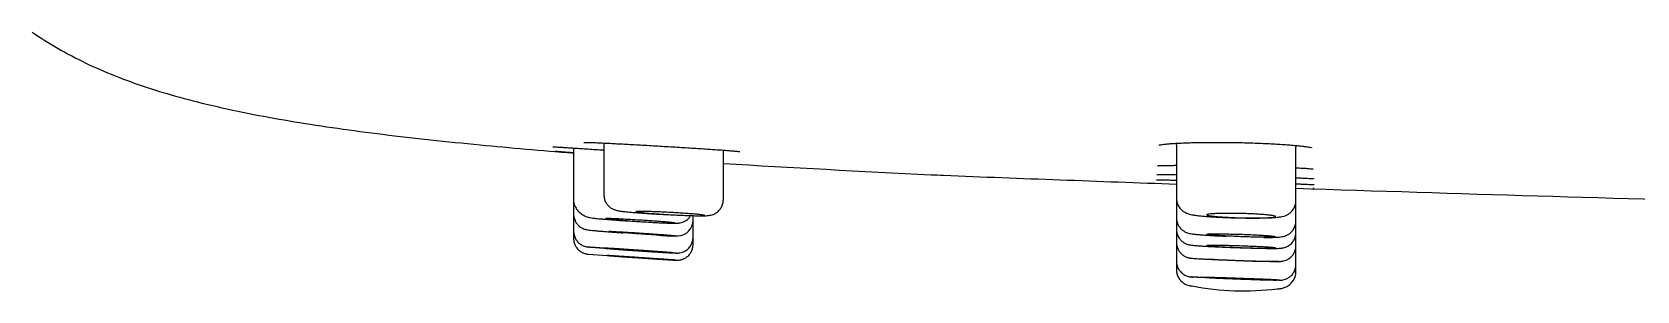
# Model space of a CAD drawing. Header units: millimetres. Extents: x 169 to 4368, y -1049 to 1924.
# Drawn here: x 441.67 to 446.77, y 1204.57 to 1205.4 of the extents above; entities that cross this region are included whole.
import ezdxf

# ---------------------------------------------------------------- set-up
doc = ezdxf.new("R2010")
doc.units = ezdxf.units.MM

msp = doc.modelspace()

# ---------------------------------------------------------------- linework, layer by layer
for p, q in [((443.4873, 1205.0444), (443.4873, 1204.8799)), ((443.391, 1205.0284), (443.391, 1204.8581)), ((443.867, 1204.8646), (443.867, 1205.0217)), ((445.3078, 1205.0377), (445.3078, 1204.869)), ((445.6876, 1204.862), (445.6876, 1205.0317)), ((443.391, 1204.8581), (443.391, 1204.8186)), ((445.3078, 1204.869), (445.3078, 1204.8069)), ((445.6876, 1204.7971), (445.6876, 1204.862)), ((443.391, 1204.8186), (443.391, 1204.7642)), ((443.7707, 1204.7996), (443.7707, 1204.8137)), ((443.7707, 1204.745), (443.7707, 1204.7996)), ((445.3078, 1204.8069), (445.3078, 1204.7706)), ((445.6876, 1204.7608), (445.6876, 1204.7971)), ((443.391, 1204.7642), (443.391, 1204.7413)), ((443.7707, 1204.7222), (443.7707, 1204.745)), ((445.3078, 1204.7706), (445.3078, 1204.7706)), ((445.3078, 1204.7706), (445.3078, 1204.7288)), ((445.6876, 1204.7187), (445.6876, 1204.7608)), ((443.4375, 1204.6914), (443.4977, 1204.6871)), ((445.3078, 1204.7288), (445.3078, 1204.6691)), ((445.6876, 1204.6591), (445.6876, 1204.7187)), ((445.3078, 1204.6691), (445.3078, 1204.6412)), ((445.6876, 1204.6314), (445.6876, 1204.6591))]:
    msp.add_line(p, q)
for centre, radius, start, end in [((445.2083, 1205.0377), 0.0996, 359.9943, 3.4102), ((445.7871, 1205.0317), 0.0996, 177.1769, 180.0042), ((445.746, 1205.0452), 0.018, 238.4638, 241.9018), ((452.1759, 1397.8823), 193.0904, 267.741706, 267.961647), ((452.1759, 1397.8823), 193.0904, 268.074402, 268.530683), ((443.7206, 1204.7996), 0.0501, 271.6674, 359.9791), ((443.7206, 1205.5428), 0.7933, 265.1561, 270.103), ((445.6263, 1207.5403), 2.8716, 265.7634, 270.1305), ((445.6237, 1205.543), 0.8746, 268.2142, 270.442), ((445.5206, 1205.438), 0.863, 259.084, 277.1508)]:
    msp.add_arc(centre, radius, start, end)
for points, knots in [([(441.6691, 1205.3964), (441.6961, 1205.3779), (441.7237, 1205.3606), (441.7804, 1205.328), (441.8095, 1205.3128), (441.8997, 1205.2696), (441.9636, 1205.2443), (442.101, 1205.199), (442.1744, 1205.179), (442.3315, 1205.1429), (442.4151, 1205.1267), (442.5925, 1205.0974), (442.6862, 1205.0842), (442.8831, 1205.0599), (442.9863, 1205.0489), (443.1895, 1205.0294), (443.2889, 1205.0208), (443.391, 1205.0128)], [0, 0, 0, 0, 0.072502, 0.072502, 0.145014, 0.145014, 0.290039, 0.290039, 0.435064, 0.435064, 0.580089, 0.580089, 0.725114, 0.725114, 0.870139, 0.870139, 1, 1, 1, 1]), ([(443.4233, 1205.0464), (443.4233, 1205.0464), (443.4236, 1205.0464), (443.4259, 1205.0465), (443.432, 1205.0465), (443.4413, 1205.0462), (443.4538, 1205.0458), (443.4689, 1205.0452), (443.4865, 1205.0444), (443.5065, 1205.0434), (443.5284, 1205.0423), (443.5521, 1205.041), (443.5772, 1205.0397), (443.6035, 1205.0382), (443.6306, 1205.0366), (443.6583, 1205.035), (443.686, 1205.0334), (443.7136, 1205.0318), (443.7407, 1205.0301), (443.7669, 1205.0285), (443.792, 1205.0269), (443.8156, 1205.0253), (443.8374, 1205.0239), (443.8572, 1205.0225), (443.8747, 1205.0212), (443.8898, 1205.02), (443.902, 1205.0189), (443.9112, 1205.018), (443.915, 1205.0176), (443.9167, 1205.0174)], [0, 0, 0, 0, 0.0068272, 0.036763, 0.0726291, 0.1104007, 0.1488475, 0.1875633, 0.2263275, 0.2652941, 0.3042665, 0.3432597, 0.382332, 0.4213993, 0.4604968, 0.4995481, 0.5386839, 0.5777616, 0.6168759, 0.6559731, 0.6949983, 0.7340716, 0.7731027, 0.8120644, 0.8509078, 0.8897535, 0.9282055, 0.9661472, 1, 1, 1, 1]), ([(445.2529, 1205.0378), (445.2529, 1205.0378), (445.2533, 1205.0379), (445.2561, 1205.0386), (445.2625, 1205.0397), (445.2722, 1205.0409), (445.2851, 1205.0421), (445.3006, 1205.0432), (445.3186, 1205.0442), (445.3388, 1205.045), (445.361, 1205.0457), (445.3848, 1205.0462), (445.4099, 1205.0465), (445.436, 1205.0465), (445.4629, 1205.0464), (445.4901, 1205.0461), (445.5175, 1205.0455), (445.5445, 1205.0448), (445.571, 1205.0439), (445.5965, 1205.0428), (445.6208, 1205.0415), (445.6436, 1205.0401), (445.6646, 1205.0386), (445.6835, 1205.037), (445.7, 1205.0354), (445.7139, 1205.0337), (445.7248, 1205.0322), (445.7325, 1205.0307), (445.7354, 1205.03), (445.7365, 1205.0297)], [0, 0, 0, 0, 0.011461, 0.041071, 0.07551, 0.112571, 0.15072, 0.18942, 0.228403, 0.267527, 0.306759, 0.345958, 0.385304, 0.424591, 0.463924, 0.503259, 0.54259, 0.581933, 0.62131, 0.660683, 0.699945, 0.739305, 0.778546, 0.817673, 0.85661, 0.895125, 0.93287, 0.968916, 1, 1, 1, 1]), ([(443.3249, 1205.0324), (443.3249, 1205.0324), (443.325, 1205.0324), (443.3265, 1205.0323), (443.3317, 1205.0321), (443.3403, 1205.0316), (443.3519, 1205.0309), (443.3664, 1205.03), (443.3835, 1205.0289), (443.4029, 1205.0276), (443.4245, 1205.0262), (443.448, 1205.0247), (443.4692, 1205.0233), (443.4825, 1205.0224), (443.4873, 1205.0221)], [0, 0, 0, 0, 0.00179, 0.074477, 0.166589, 0.262576, 0.359779, 0.457438, 0.555033, 0.653019, 0.751057, 0.849114, 0.947163, 1, 1, 1, 1]), ([(443.3316, 1205.0178), (443.3322, 1205.0177), (443.3327, 1205.0177), (443.3358, 1205.0174), (443.3413, 1205.017), (443.3484, 1205.0164), (443.3542, 1205.016), (443.3563, 1205.0158), (443.3606, 1205.0155), (443.3628, 1205.0153), (443.3729, 1205.0145), (443.3815, 1205.0138), (443.391, 1205.0131)], [0, 0, 0, 0, 0.0499572, 0.0499572, 0.2530474, 0.4561375, 0.4561375, 0.5576825, 0.5576825, 0.6592276, 0.6592276, 1, 1, 1, 1]), ([(443.391, 1205.0129), (443.3872, 1205.0132), (443.3835, 1205.0135), (443.3773, 1205.014), (443.3747, 1205.0142), (443.3698, 1205.0146), (443.3674, 1205.0148), (443.3559, 1205.0157), (443.3481, 1205.0164), (443.3402, 1205.017), (443.3387, 1205.0171), (443.3359, 1205.0174), (443.3347, 1205.0175), (443.3335, 1205.0176)], [0, 0, 0, 0, 0.145076, 0.145076, 0.25274, 0.25274, 0.360403, 0.360403, 0.791057, 0.791057, 0.898721, 0.898721, 1, 1, 1, 1]), ([(443.9167, 1205.0174), (443.9167, 1205.0174), (443.9169, 1205.0174), (443.9172, 1205.0173), (443.9175, 1205.0173), (443.9178, 1205.0172), (443.918, 1205.0172), (443.9183, 1205.0172), (443.9185, 1205.0171), (443.9187, 1205.0171), (443.9188, 1205.0171), (443.919, 1205.017), (443.9191, 1205.017), (443.9192, 1205.017), (443.9193, 1205.017), (443.9194, 1205.017), (443.9194, 1205.017), (443.9194, 1205.017), (443.9194, 1205.017), (443.9194, 1205.017)], [0, 0, 0, 0, 0.0426974, 0.114228, 0.1849173, 0.2545867, 0.3231542, 0.390533, 0.4566314, 0.5213545, 0.584605, 0.6462858, 0.7063021, 0.7645643, 0.8209903, 0.8755086, 0.9280611, 0.9786049, 1, 1, 1, 1]), ([(443.867, 1204.9797), (444.0816, 1204.9664), (444.3035, 1204.9546), (444.5409, 1204.9432), (444.5541, 1204.9425), (444.5673, 1204.9419)], [0, 0, 0, 0, 0.9445588, 0.9445588, 1, 1, 1, 1]), ([(445.2458, 1204.944), (445.2458, 1204.944), (445.2461, 1204.944), (445.2482, 1204.9441), (445.254, 1204.9442), (445.2632, 1204.9442), (445.2754, 1204.9442), (445.2902, 1204.944), (445.3018, 1204.9439), (445.3078, 1204.9438)], [0, 0, 0, 0, 0.02414, 0.1586161, 0.3199863, 0.4885763, 0.6593891, 0.831072, 1, 1, 1, 1]), ([(445.2477, 1204.9722), (445.2477, 1204.9722), (445.2481, 1204.9723), (445.2509, 1204.9725), (445.2573, 1204.9728), (445.267, 1204.9731), (445.2797, 1204.9733), (445.2936, 1204.9735), (445.3035, 1204.9735), (445.3078, 1204.9735)], [0, 0, 0, 0, 0.047667, 0.187911, 0.35203, 0.524005, 0.698947, 0.874913, 1, 1, 1, 1]), ([(445.6876, 1204.9657), (445.6912, 1204.9655), (445.7003, 1204.9651), (445.7133, 1204.9644), (445.7253, 1204.9636), (445.7345, 1204.9629), (445.7383, 1204.9625), (445.7399, 1204.9623)], [0, 0, 0, 0, 0.138338, 0.361018, 0.581313, 0.797993, 1, 1, 1, 1]), ([(445.7399, 1204.9623), (445.74, 1204.9623), (445.7401, 1204.9623), (445.7404, 1204.9623), (445.7407, 1204.9622), (445.7409, 1204.9622), (445.7412, 1204.9622), (445.7414, 1204.9621), (445.7416, 1204.9621), (445.7417, 1204.9621), (445.7419, 1204.9621), (445.742, 1204.962), (445.7421, 1204.962), (445.7422, 1204.962), (445.7422, 1204.962), (445.7423, 1204.962), (445.7423, 1204.962), (445.7423, 1204.962), (445.7423, 1204.962)], [0, 0, 0, 0, 0.046885, 0.123263, 0.198615, 0.272734, 0.345536, 0.416933, 0.486836, 0.555154, 0.621801, 0.68669, 0.749746, 0.810896, 0.870081, 0.927255, 0.982383, 1, 1, 1, 1]), ([(445.2448, 1204.9276), (445.2448, 1204.9276), (445.245, 1204.9276), (445.2468, 1204.9276), (445.2524, 1204.9276), (445.2613, 1204.9275), (445.2733, 1204.9272), (445.288, 1204.9269), (445.3002, 1204.9266), (445.3071, 1204.9265), (445.3078, 1204.9264)], [0, 0, 0, 0, 0.014333, 0.146256, 0.307297, 0.473911, 0.642354, 0.811485, 0.980342, 1, 1, 1, 1]), ([(445.6876, 1204.934), (445.6907, 1204.9339), (445.6995, 1204.9335), (445.7124, 1204.933), (445.7249, 1204.9324), (445.7348, 1204.9318), (445.7389, 1204.9315), (445.7407, 1204.9314)], [0, 0, 0, 0, 0.118668, 0.343331, 0.566332, 0.78747, 1, 1, 1, 1]), ([(445.6876, 1204.9148), (445.6907, 1204.9147), (445.6995, 1204.9143), (445.7126, 1204.9138), (445.7252, 1204.9133), (445.735, 1204.9128), (445.7392, 1204.9125), (445.7411, 1204.9124)], [0, 0, 0, 0, 0.117781, 0.344116, 0.56907, 0.792926, 1, 1, 1, 1]), ([(445.7407, 1204.9314), (445.7408, 1204.9314), (445.741, 1204.9314), (445.7413, 1204.9313), (445.7416, 1204.9313), (445.7419, 1204.9313), (445.7422, 1204.9313), (445.7425, 1204.9312), (445.7427, 1204.9312), (445.7429, 1204.9312), (445.7431, 1204.9312), (445.7433, 1204.9312), (445.7435, 1204.9311), (445.7436, 1204.9311), (445.7437, 1204.9311), (445.7438, 1204.9311), (445.7438, 1204.9311), (445.7439, 1204.9311), (445.7439, 1204.9311), (445.7439, 1204.9311), (445.7439, 1204.9311)], [0, 0, 0, 0, 0.039224, 0.106966, 0.174042, 0.240303, 0.30567, 0.370058, 0.433372, 0.495511, 0.556366, 0.615823, 0.673765, 0.730075, 0.784638, 0.837348, 0.88811, 0.936846, 0.983494, 1, 1, 1, 1]), ([(445.7411, 1204.9124), (445.7412, 1204.9124), (445.7414, 1204.9124), (445.7417, 1204.9124), (445.742, 1204.9123), (445.7424, 1204.9123), (445.7427, 1204.9123), (445.743, 1204.9123), (445.7432, 1204.9123), (445.7435, 1204.9122), (445.7437, 1204.9122), (445.7439, 1204.9122), (445.7441, 1204.9122), (445.7443, 1204.9122), (445.7444, 1204.9122), (445.7445, 1204.9122), (445.7446, 1204.9121), (445.7447, 1204.9121), (445.7447, 1204.9121), (445.7447, 1204.9121), (445.7447, 1204.9121), (445.7447, 1204.9121)], [0, 0, 0, 0, 0.0351999, 0.0979526, 0.1602443, 0.2219697, 0.2830674, 0.3434664, 0.4030851, 0.4618304, 0.5195973, 0.5762689, 0.6317165, 0.685802, 0.73838, 0.7893025, 0.8384238, 0.8856071, 0.9307321, 0.9693298, 1, 1, 1, 1]), ([(445.7414, 1204.9009), (445.7414, 1204.9009), (445.7416, 1204.9009), (445.742, 1204.9009), (445.7424, 1204.9009), (445.7427, 1204.9009), (445.7431, 1204.9008), (445.7434, 1204.9008), (445.7437, 1204.9008), (445.744, 1204.9008), (445.7442, 1204.9008), (445.7444, 1204.9008), (445.7447, 1204.9008), (445.7448, 1204.9007), (445.745, 1204.9007), (445.7452, 1204.9007), (445.7453, 1204.9007), (445.7454, 1204.9007), (445.7455, 1204.9007), (445.7455, 1204.9007), (445.7455, 1204.9007), (445.7455, 1204.9007), (445.7455, 1204.9007), (445.7455, 1204.9007)], [0, 0, 0, 0, 0.031513, 0.089236, 0.146675, 0.203772, 0.260488, 0.316777, 0.372583, 0.427838, 0.48246, 0.536351, 0.589397, 0.641464, 0.692397, 0.742022, 0.790148, 0.836571, 0.881087, 0.919116, 0.955105, 0.988997, 1, 1, 1, 1]), ([(443.391, 1204.8581), (443.3917, 1204.8537), (443.3938, 1204.8462), (443.4001, 1204.8342), (443.4089, 1204.8242), (443.4192, 1204.8164), (443.4292, 1204.8115), (443.4379, 1204.8087), (443.4455, 1204.8071), (443.4519, 1204.8061), (443.46, 1204.8052), (443.4661, 1204.8045), (443.4674, 1204.8044)], [0, 0, 0, 0, 0.092787, 0.189185, 0.284279, 0.375944, 0.455593, 0.517907, 0.585538, 0.747202, 0.944539, 1, 1, 1, 1]), ([(443.4873, 1204.8799), (443.4873, 1204.8754), (443.4883, 1204.868), (443.4926, 1204.8561), (443.4994, 1204.8465), (443.5077, 1204.839), (443.516, 1204.8342), (443.5234, 1204.8314), (443.5309, 1204.8296), (443.5383, 1204.8284), (443.5497, 1204.827), (443.5632, 1204.8256), (443.5784, 1204.8242), (443.5953, 1204.8229), (443.6139, 1204.8215), (443.6337, 1204.8202), (443.6543, 1204.8189), (443.6734, 1204.8178), (443.6854, 1204.8171), (443.6904, 1204.8169)], [0, 0, 0, 0, 0.0416, 0.083571, 0.124928, 0.164295, 0.198541, 0.228641, 0.266089, 0.35301, 0.438153, 0.514008, 0.587501, 0.660342, 0.732595, 0.804679, 0.876656, 0.948588, 1, 1, 1, 1]), ([(443.7934, 1204.8133), (443.7955, 1204.8133), (443.802, 1204.8133), (443.8114, 1204.8135), (443.8187, 1204.8139), (443.8269, 1204.8152), (443.8355, 1204.8177), (443.845, 1204.8225), (443.8542, 1204.8304), (443.8616, 1204.8406), (443.866, 1204.8527), (443.867, 1204.8602), (443.867, 1204.8646)], [0, 0, 0, 0, 0.07564, 0.251425, 0.422935, 0.500296, 0.568286, 0.646437, 0.735625, 0.825817, 0.91516, 1, 1, 1, 1]), ([(445.3078, 1204.869), (445.3078, 1204.8646), (445.3088, 1204.857), (445.3132, 1204.8452), (445.32, 1204.8355), (445.3281, 1204.828), (445.3366, 1204.8229), (445.3452, 1204.8195), (445.355, 1204.817), (445.3665, 1204.815), (445.3819, 1204.8132), (445.3977, 1204.8118), (445.4152, 1204.8105), (445.434, 1204.8093), (445.4541, 1204.8083), (445.4749, 1204.8075), (445.4962, 1204.8068), (445.5174, 1204.8064), (445.5383, 1204.8061), (445.5583, 1204.8061), (445.5772, 1204.8063), (445.5946, 1204.8067), (445.6104, 1204.8073), (445.6257, 1204.8083), (445.6375, 1204.8097), (445.6474, 1204.8117), (445.6567, 1204.8149), (445.6661, 1204.82), (445.6749, 1204.8278), (445.6821, 1204.8378), (445.6866, 1204.8499), (445.6876, 1204.8575), (445.6876, 1204.862)], [0, 0, 0, 0, 0.022551, 0.04534, 0.067772, 0.089189, 0.109071, 0.130034, 0.161885, 0.218516, 0.261773, 0.302618, 0.342368, 0.381499, 0.420454, 0.459202, 0.497886, 0.536553, 0.575283, 0.61416, 0.65327, 0.692895, 0.733073, 0.775695, 0.83075, 0.864198, 0.886889, 0.908069, 0.930846, 0.95437, 0.977476, 1, 1, 1, 1]), ([(443.391, 1204.8186), (443.391, 1204.8141), (443.392, 1204.8066), (443.3964, 1204.7947), (443.4033, 1204.785), (443.4119, 1204.7774), (443.4204, 1204.7727), (443.4278, 1204.7701), (443.4335, 1204.7689), (443.438, 1204.7683), (443.4449, 1204.7675), (443.4558, 1204.7665), (443.4684, 1204.7653), (443.4831, 1204.7641), (443.4998, 1204.7628), (443.5182, 1204.7614), (443.5341, 1204.7602), (443.5439, 1204.7595), (443.5469, 1204.7593)], [0, 0, 0, 0, 0.049035, 0.097613, 0.145559, 0.192243, 0.233608, 0.263551, 0.291903, 0.348295, 0.456701, 0.544225, 0.628844, 0.71275, 0.796334, 0.879647, 0.963036, 1, 1, 1, 1]), ([(443.4674, 1204.8044), (443.4698, 1204.8042), (443.4769, 1204.8036), (443.4902, 1204.8024), (443.5079, 1204.801), (443.5271, 1204.7996), (443.5463, 1204.7982), (443.5591, 1204.7974), (443.565, 1204.797)], [0, 0, 0, 0, 0.096514, 0.284216, 0.470969, 0.657354, 0.84366, 1, 1, 1, 1]), ([(443.593, 1204.7999), (443.6002, 1204.7995), (443.6073, 1204.799), (443.6179, 1204.7983), (443.6215, 1204.7981), (443.6285, 1204.7976), (443.632, 1204.7974), (443.6423, 1204.7967), (443.6488, 1204.7962), (443.6582, 1204.7955), (443.6613, 1204.7953), (443.6673, 1204.7949), (443.6701, 1204.7946), (443.6783, 1204.794), (443.6834, 1204.7936), (443.6901, 1204.793), (443.6923, 1204.7928), (443.6962, 1204.7924), (443.6998, 1204.7921), (443.7029, 1204.7917), (443.7056, 1204.7914), (443.7068, 1204.7913), (443.7098, 1204.7909), (443.7112, 1204.7906), (443.7122, 1204.7904), (443.7123, 1204.7903), (443.7123, 1204.7901), (443.7121, 1204.7901), (443.711, 1204.7899), (443.7095, 1204.7899), (443.7063, 1204.7898), (443.7051, 1204.7899), (443.7023, 1204.7899), (443.7007, 1204.7899), (443.6956, 1204.79), (443.6916, 1204.7902), (443.6824, 1204.7905), (443.6773, 1204.7907), (443.669, 1204.7911), (443.6661, 1204.7913), (443.6601, 1204.7916), (443.657, 1204.7917), (443.6475, 1204.7922), (443.6409, 1204.7926), (443.6272, 1204.7934), (443.62, 1204.7938), (443.6058, 1204.7947), (443.5987, 1204.7952), (443.588, 1204.7959), (443.5844, 1204.7961), (443.5774, 1204.7966), (443.5705, 1204.7971), (443.5638, 1204.7976), (443.5573, 1204.7981), (443.554, 1204.7983), (443.5445, 1204.799), (443.5386, 1204.7995), (443.5304, 1204.8002), (443.5278, 1204.8004), (443.5227, 1204.8008), (443.5203, 1204.801), (443.5135, 1204.8016), (443.5096, 1204.802), (443.5046, 1204.8025), (443.5031, 1204.8027), (443.5004, 1204.803), (443.4992, 1204.8031), (443.4961, 1204.8035), (443.4948, 1204.8037), (443.4938, 1204.804), (443.4936, 1204.8041), (443.4936, 1204.8042), (443.494, 1204.8043), (443.4951, 1204.8044), (443.4966, 1204.8045), (443.4975, 1204.8045), (443.5006, 1204.8045), (443.5034, 1204.8044), (443.5102, 1204.8042), (443.5143, 1204.8041), (443.5234, 1204.8037), (443.5285, 1204.8035), (443.5369, 1204.8031), (443.5398, 1204.8029), (443.5458, 1204.8026), (443.5489, 1204.8025), (443.5583, 1204.8019), (443.5649, 1204.8016), (443.5788, 1204.8008), (443.5858, 1204.8004), (443.593, 1204.7999)], [0, 0, 0, 0, 0.03125, 0.03125, 0.046875, 0.046875, 0.0625, 0.0625, 0.09375, 0.09375, 0.109375, 0.109375, 0.125, 0.125, 0.15625, 0.15625, 0.171875, 0.171875, 0.1875, 0.203125, 0.203125, 0.21875, 0.21875, 0.25, 0.25, 0.265625, 0.265625, 0.28125, 0.28125, 0.3125, 0.3125, 0.328125, 0.328125, 0.34375, 0.34375, 0.375, 0.375, 0.40625, 0.40625, 0.421875, 0.421875, 0.4375, 0.4375, 0.46875, 0.46875, 0.5, 0.5, 0.53125, 0.53125, 0.546875, 0.546875, 0.5625, 0.578125, 0.578125, 0.59375, 0.59375, 0.625, 0.625, 0.640625, 0.640625, 0.65625, 0.65625, 0.6875, 0.6875, 0.703125, 0.703125, 0.71875, 0.71875, 0.75, 0.75, 0.765625, 0.765625, 0.78125, 0.796875, 0.796875, 0.8125, 0.8125, 0.84375, 0.84375, 0.875, 0.875, 0.90625, 0.90625, 0.921875, 0.921875, 0.9375, 0.9375, 0.96875, 0.96875, 1, 1, 1, 1]), ([(443.72, 1204.8157), (443.713, 1204.816), (443.7059, 1204.8164), (443.6952, 1204.817), (443.6916, 1204.8172), (443.6845, 1204.8176), (443.6809, 1204.8178), (443.6704, 1204.8185), (443.6635, 1204.8189), (443.6536, 1204.8196), (443.6504, 1204.8198), (443.644, 1204.8203), (443.6409, 1204.8205), (443.632, 1204.8212), (443.6265, 1204.8217), (443.6188, 1204.8223), (443.6164, 1204.8225), (443.6118, 1204.823), (443.6076, 1204.8234), (443.6039, 1204.8238), (443.6005, 1204.8242), (443.5989, 1204.8243), (443.5947, 1204.8249), (443.5926, 1204.8252), (443.5905, 1204.8257), (443.5899, 1204.8258), (443.5892, 1204.8261), (443.589, 1204.8262), (443.5889, 1204.8265), (443.5896, 1204.8267), (443.5916, 1204.8269), (443.5925, 1204.827), (443.5946, 1204.8271), (443.5958, 1204.8271), (443.5998, 1204.8272), (443.6031, 1204.8272), (443.6111, 1204.8272), (443.6156, 1204.8271), (443.6232, 1204.8269), (443.6258, 1204.8269), (443.6313, 1204.8267), (443.6342, 1204.8266), (443.6431, 1204.8263), (443.6494, 1204.8261), (443.6626, 1204.8256), (443.6696, 1204.8253), (443.6835, 1204.8246), (443.6906, 1204.8243), (443.7014, 1204.8237), (443.705, 1204.8235), (443.7121, 1204.8231), (443.7192, 1204.8227), (443.7261, 1204.8222), (443.733, 1204.8218), (443.7364, 1204.8216), (443.7463, 1204.8209), (443.7526, 1204.8205), (443.7616, 1204.8198), (443.7644, 1204.8196), (443.77, 1204.8192), (443.7727, 1204.8189), (443.7803, 1204.8183), (443.7849, 1204.8179), (443.7909, 1204.8172), (443.7928, 1204.817), (443.7962, 1204.8167), (443.7977, 1204.8165), (443.8019, 1204.8159), (443.804, 1204.8156), (443.8062, 1204.8151), (443.8067, 1204.815), (443.8074, 1204.8147), (443.8078, 1204.8144), (443.8075, 1204.8142), (443.8069, 1204.814), (443.8063, 1204.8139), (443.8043, 1204.8137), (443.8023, 1204.8136), (443.7969, 1204.8134), (443.7935, 1204.8134), (443.7856, 1204.8134), (443.7811, 1204.8135), (443.7735, 1204.8137), (443.7708, 1204.8137), (443.7653, 1204.8139), (443.7625, 1204.814), (443.7536, 1204.8143), (443.7473, 1204.8145), (443.734, 1204.815), (443.7271, 1204.8154), (443.72, 1204.8157)], [0, 0, 0, 0, 0.03125, 0.03125, 0.046875, 0.046875, 0.0625, 0.0625, 0.09375, 0.09375, 0.109375, 0.109375, 0.125, 0.125, 0.15625, 0.15625, 0.171875, 0.171875, 0.1875, 0.203125, 0.203125, 0.21875, 0.21875, 0.25, 0.25, 0.265625, 0.265625, 0.28125, 0.28125, 0.3125, 0.3125, 0.328125, 0.328125, 0.34375, 0.34375, 0.375, 0.375, 0.40625, 0.40625, 0.421875, 0.421875, 0.4375, 0.4375, 0.46875, 0.46875, 0.5, 0.5, 0.53125, 0.53125, 0.546875, 0.546875, 0.5625, 0.578125, 0.578125, 0.59375, 0.59375, 0.625, 0.625, 0.640625, 0.640625, 0.65625, 0.65625, 0.6875, 0.6875, 0.703125, 0.703125, 0.71875, 0.71875, 0.75, 0.75, 0.765625, 0.765625, 0.78125, 0.796875, 0.796875, 0.8125, 0.8125, 0.84375, 0.84375, 0.875, 0.875, 0.90625, 0.90625, 0.921875, 0.921875, 0.9375, 0.9375, 0.96875, 0.96875, 1, 1, 1, 1]), ([(443.7117, 1204.7897), (443.7138, 1204.7897), (443.7179, 1204.7897), (443.7225, 1204.7899), (443.7296, 1204.7907), (443.7383, 1204.793), (443.7482, 1204.7977), (443.757, 1204.8052), (443.7616, 1204.8111), (443.7633, 1204.8139)], [0, 0, 0, 0, 0.184124, 0.390771, 0.494544, 0.597512, 0.73452, 0.885272, 1, 1, 1, 1]), ([(445.3078, 1204.8069), (445.3078, 1204.8026), (445.3088, 1204.7953), (445.3129, 1204.7837), (445.3194, 1204.7743), (445.3274, 1204.7667), (445.3356, 1204.7617), (445.343, 1204.7588), (445.3501, 1204.757), (445.357, 1204.7558), (445.3666, 1204.7547), (445.3794, 1204.7535), (445.3934, 1204.7525), (445.4092, 1204.7514), (445.4265, 1204.7504), (445.4451, 1204.7494), (445.4587, 1204.7487), (445.4658, 1204.7484), (445.4663, 1204.7484)], [0, 0, 0, 0, 0.0480845, 0.096199, 0.1436664, 0.1894727, 0.2301813, 0.2650654, 0.3033885, 0.3797265, 0.4886586, 0.577547, 0.6623841, 0.7460879, 0.8289963, 0.9115905, 0.9939426, 1, 1, 1, 1]), ([(445.4047, 1204.8157), (445.404, 1204.8161), (445.4039, 1204.8166), (445.4048, 1204.8172), (445.4053, 1204.8174), (445.4067, 1204.8178), (445.4075, 1204.818), (445.4105, 1204.8186), (445.4132, 1204.8189), (445.4181, 1204.8194), (445.4199, 1204.8195), (445.4239, 1204.8198), (445.426, 1204.8199), (445.4327, 1204.8203), (445.4377, 1204.8205), (445.446, 1204.8207), (445.4488, 1204.8208), (445.4548, 1204.8209), (445.4608, 1204.821), (445.4673, 1204.821), (445.4739, 1204.821), (445.4772, 1204.821), (445.4876, 1204.821), (445.4945, 1204.8209), (445.5052, 1204.8207), (445.5088, 1204.8206), (445.516, 1204.8204), (445.5196, 1204.8203), (445.5303, 1204.82), (445.5373, 1204.8198), (445.5476, 1204.8193), (445.551, 1204.8192), (445.5577, 1204.8188), (445.5609, 1204.8186), (445.5704, 1204.8181), (445.5764, 1204.8177), (445.5876, 1204.8168), (445.5927, 1204.8164), (445.5996, 1204.8157), (445.6017, 1204.8155), (445.6057, 1204.815), (445.6076, 1204.8147), (445.6128, 1204.814), (445.6156, 1204.8135), (445.6199, 1204.8126), (445.6214, 1204.8121), (445.6229, 1204.8111), (445.623, 1204.8107), (445.6221, 1204.81), (445.6216, 1204.8098), (445.6202, 1204.8094), (445.6186, 1204.809), (445.6163, 1204.8087), (445.6136, 1204.8083), (445.6121, 1204.8081), (445.6071, 1204.8077), (445.6032, 1204.8074), (445.5965, 1204.8071), (445.5941, 1204.807), (445.5891, 1204.8068), (445.5865, 1204.8067), (445.5782, 1204.8065), (445.5723, 1204.8064), (445.5629, 1204.8063), (445.5597, 1204.8063), (445.553, 1204.8063), (445.5497, 1204.8063), (445.5395, 1204.8064), (445.5325, 1204.8065), (445.5217, 1204.8067), (445.5181, 1204.8068), (445.511, 1204.8069), (445.5039, 1204.8071), (445.4968, 1204.8074), (445.4897, 1204.8077), (445.4862, 1204.8078), (445.4759, 1204.8082), (445.4693, 1204.8086), (445.4566, 1204.8093), (445.4505, 1204.8097), (445.4394, 1204.8105), (445.4343, 1204.811), (445.4274, 1204.8117), (445.4252, 1204.8119), (445.4212, 1204.8124), (445.4174, 1204.8128), (445.4143, 1204.8133), (445.4115, 1204.8138), (445.4103, 1204.814), (445.407, 1204.8147), (445.4055, 1204.8152), (445.4047, 1204.8157)], [0, 0, 0, 0, 0.03125, 0.03125, 0.046875, 0.046875, 0.0625, 0.0625, 0.09375, 0.09375, 0.109375, 0.109375, 0.125, 0.125, 0.15625, 0.15625, 0.171875, 0.171875, 0.1875, 0.203125, 0.203125, 0.21875, 0.21875, 0.25, 0.25, 0.265625, 0.265625, 0.28125, 0.28125, 0.3125, 0.3125, 0.328125, 0.328125, 0.34375, 0.34375, 0.375, 0.375, 0.40625, 0.40625, 0.421875, 0.421875, 0.4375, 0.4375, 0.46875, 0.46875, 0.5, 0.5, 0.53125, 0.53125, 0.546875, 0.546875, 0.5625, 0.578125, 0.578125, 0.59375, 0.59375, 0.625, 0.625, 0.640625, 0.640625, 0.65625, 0.65625, 0.6875, 0.6875, 0.703125, 0.703125, 0.71875, 0.71875, 0.75, 0.75, 0.765625, 0.765625, 0.78125, 0.796875, 0.796875, 0.8125, 0.8125, 0.84375, 0.84375, 0.875, 0.875, 0.90625, 0.90625, 0.921875, 0.921875, 0.9375, 0.953125, 0.953125, 0.96875, 0.96875, 1, 1, 1, 1]), ([(445.5968, 1204.7446), (445.6021, 1204.7447), (445.6107, 1204.7448), (445.6241, 1204.7451), (445.6343, 1204.7457), (445.6421, 1204.7465), (445.6501, 1204.7482), (445.6585, 1204.7512), (445.6674, 1204.7563), (445.6759, 1204.7643), (445.6826, 1204.7741), (445.6867, 1204.7857), (445.6876, 1204.7929), (445.6876, 1204.7971)], [0, 0, 0, 0, 0.120234, 0.24953, 0.401629, 0.528649, 0.59268, 0.650106, 0.715465, 0.786206, 0.859241, 0.931662, 1, 1, 1, 1]), ([(443.391, 1204.7642), (443.391, 1204.7597), (443.392, 1204.7523), (443.3964, 1204.7405), (443.4032, 1204.7308), (443.4119, 1204.7229), (443.4207, 1204.7182), (443.4283, 1204.7157), (443.4337, 1204.7146), (443.4359, 1204.7143), (443.4376, 1204.7141), (443.4384, 1204.7141)], [0, 0, 0, 0, 0.132664, 0.265209, 0.396095, 0.524246, 0.642226, 0.724627, 0.789316, 0.901398, 1, 1, 1, 1]), ([(443.391, 1204.7413), (443.391, 1204.7374), (443.3918, 1204.7304), (443.3955, 1204.7193), (443.4018, 1204.7097), (443.4098, 1204.7016), (443.4191, 1204.6961), (443.4269, 1204.6931), (443.4334, 1204.6919), (443.436, 1204.6916), (443.4369, 1204.6915), (443.4375, 1204.6914)], [0, 0, 0, 0, 0.127868, 0.264887, 0.400357, 0.533717, 0.66322, 0.774093, 0.834495, 0.890243, 1, 1, 1, 1]), ([(443.6536, 1204.7523), (443.6435, 1204.7529), (443.633, 1204.7536), (443.6194, 1204.7545), (443.6167, 1204.7546), (443.6112, 1204.755), (443.6085, 1204.7552), (443.6004, 1204.7557), (443.5951, 1204.7561), (443.5845, 1204.7569), (443.5792, 1204.7572), (443.569, 1204.758), (443.5641, 1204.7584), (443.5571, 1204.7589), (443.5547, 1204.7591), (443.5502, 1204.7594), (443.548, 1204.7596), (443.5415, 1204.7601), (443.5335, 1204.7607), (443.5266, 1204.7613), (443.5202, 1204.7619), (443.5174, 1204.7621), (443.5126, 1204.7626), (443.5105, 1204.7628), (443.508, 1204.7631), (443.5072, 1204.7632), (443.5059, 1204.7633), (443.5054, 1204.7634), (443.504, 1204.7636), (443.5035, 1204.7637), (443.5033, 1204.7638), (443.5036, 1204.7639), (443.505, 1204.7639), (443.5061, 1204.7639), (443.5084, 1204.7639), (443.5092, 1204.7638), (443.5111, 1204.7638), (443.5122, 1204.7637), (443.5179, 1204.7635), (443.5238, 1204.7632), (443.5329, 1204.7627), (443.5348, 1204.7626), (443.5387, 1204.7624), (443.5407, 1204.7623), (443.5469, 1204.7619), (443.5513, 1204.7617), (443.5606, 1204.7611), (443.5655, 1204.7608), (443.5755, 1204.7602), (443.5807, 1204.7599), (443.5885, 1204.7594), (443.5912, 1204.7592), (443.5966, 1204.7588), (443.5993, 1204.7587), (443.6074, 1204.7581), (443.6128, 1204.7578), (443.6236, 1204.757), (443.629, 1204.7567), (443.6397, 1204.7559), (443.6502, 1204.7552), (443.66, 1204.7545), (443.6672, 1204.754), (443.6696, 1204.7538), (443.6742, 1204.7535), (443.6764, 1204.7533), (443.6829, 1204.7528), (443.6869, 1204.7525), (443.6945, 1204.7519), (443.6981, 1204.7516), (443.7045, 1204.7511), (443.7073, 1204.7508), (443.7123, 1204.7504), (443.7144, 1204.7502), (443.7162, 1204.75)], [0, 0, 0, 0, 0.0625, 0.0625, 0.078125, 0.078125, 0.09375, 0.09375, 0.125, 0.125, 0.15625, 0.15625, 0.1875, 0.1875, 0.203125, 0.203125, 0.21875, 0.21875, 0.25, 0.28125, 0.28125, 0.3125, 0.3125, 0.34375, 0.34375, 0.359375, 0.359375, 0.375, 0.375, 0.40625, 0.40625, 0.4375, 0.4375, 0.46875, 0.46875, 0.484375, 0.484375, 0.5, 0.5, 0.5625, 0.5625, 0.578125, 0.578125, 0.59375, 0.59375, 0.625, 0.625, 0.65625, 0.65625, 0.6875, 0.6875, 0.703125, 0.703125, 0.71875, 0.71875, 0.75, 0.75, 0.78125, 0.78125, 0.8125, 0.84375, 0.84375, 0.859375, 0.859375, 0.875, 0.875, 0.90625, 0.90625, 0.9375, 0.9375, 0.96875, 0.96875, 1, 1, 1, 1]), ([(443.7159, 1204.695), (443.7172, 1204.6949), (443.7192, 1204.6949), (443.7224, 1204.6949), (443.7292, 1204.6955), (443.7381, 1204.6977), (443.7481, 1204.7025), (443.7577, 1204.7106), (443.7652, 1204.7208), (443.7697, 1204.7329), (443.7707, 1204.7405), (443.7707, 1204.745)], [0, 0, 0, 0, 0.146443, 0.227334, 0.291703, 0.385302, 0.498632, 0.626915, 0.753308, 0.878162, 1, 1, 1, 1]), ([(445.3078, 1204.7706), (445.3078, 1204.7664), (445.3087, 1204.7592), (445.3128, 1204.7476), (445.3195, 1204.7378), (445.3278, 1204.73), (445.3364, 1204.7251), (445.344, 1204.7223), (445.3507, 1204.7208), (445.3568, 1204.7199), (445.3655, 1204.719), (445.3779, 1204.7181), (445.3917, 1204.7172), (445.4074, 1204.7163), (445.4248, 1204.7154), (445.4437, 1204.7145), (445.4637, 1204.7137), (445.4843, 1204.7129), (445.5052, 1204.7121), (445.5259, 1204.7115), (445.546, 1204.7109), (445.565, 1204.7105), (445.5826, 1204.7101), (445.5985, 1204.7099), (445.6124, 1204.7098), (445.6246, 1204.7098), (445.634, 1204.7101), (445.6401, 1204.7104), (445.6474, 1204.7115), (445.6558, 1204.7138), (445.6652, 1204.7185), (445.6746, 1204.7265), (445.682, 1204.7365), (445.6866, 1204.7487), (445.6876, 1204.7563), (445.6876, 1204.7608)], [0, 0, 0, 0, 0.02028, 0.041974, 0.063389, 0.084141, 0.102655, 0.11756, 0.132972, 0.162628, 0.212623, 0.252349, 0.290356, 0.32794, 0.365219, 0.402444, 0.439476, 0.476584, 0.513589, 0.550635, 0.587666, 0.624811, 0.662034, 0.699432, 0.737336, 0.776396, 0.820943, 0.858666, 0.875341, 0.890758, 0.91071, 0.93319, 0.955752, 0.978076, 1, 1, 1, 1]), ([(445.5899, 1204.745), (445.5848, 1204.745), (445.5793, 1204.7451), (445.5704, 1204.7452), (445.5673, 1204.7453), (445.561, 1204.7454), (445.5577, 1204.7455), (445.5478, 1204.7458), (445.541, 1204.746), (445.5305, 1204.7463), (445.5269, 1204.7464), (445.5197, 1204.7467), (445.5161, 1204.7468), (445.5055, 1204.7472), (445.4984, 1204.7475), (445.4878, 1204.748), (445.4843, 1204.7482), (445.4774, 1204.7485), (445.4707, 1204.7488), (445.4643, 1204.7492), (445.458, 1204.7495), (445.4549, 1204.7497), (445.4459, 1204.7502), (445.4404, 1204.7506), (445.4328, 1204.7511), (445.4304, 1204.7513), (445.4259, 1204.7517), (445.4237, 1204.7518), (445.4178, 1204.7523), (445.4144, 1204.7527), (445.4103, 1204.7531), (445.409, 1204.7533), (445.407, 1204.7536), (445.4061, 1204.7537), (445.404, 1204.7541), (445.4033, 1204.7544), (445.4033, 1204.7548), (445.404, 1204.755), (445.406, 1204.7553), (445.4069, 1204.7554), (445.409, 1204.7555), (445.4102, 1204.7555), (445.4143, 1204.7557), (445.4177, 1204.7558), (445.4256, 1204.7558), (445.4302, 1204.7558), (445.4353, 1204.7558)], [0, 0, 0, 0, 0.0625, 0.0625, 0.09375, 0.09375, 0.125, 0.125, 0.1875, 0.1875, 0.21875, 0.21875, 0.25, 0.25, 0.3125, 0.3125, 0.34375, 0.34375, 0.375, 0.40625, 0.40625, 0.4375, 0.4375, 0.5, 0.5, 0.53125, 0.53125, 0.5625, 0.5625, 0.625, 0.625, 0.65625, 0.65625, 0.6875, 0.6875, 0.75, 0.75, 0.8125, 0.8125, 0.84375, 0.84375, 0.875, 0.875, 0.9375, 0.9375, 1, 1, 1, 1]), ([(445.4353, 1204.7558), (445.4404, 1204.7558), (445.4459, 1204.7558), (445.4548, 1204.7558), (445.4579, 1204.7558), (445.4642, 1204.7557), (445.4675, 1204.7556), (445.4774, 1204.7555), (445.4843, 1204.7554), (445.4948, 1204.7551), (445.4983, 1204.755), (445.5055, 1204.7548), (445.5091, 1204.7547), (445.5198, 1204.7544), (445.5269, 1204.7541), (445.5375, 1204.7537), (445.541, 1204.7536), (445.5478, 1204.7533), (445.5545, 1204.753), (445.561, 1204.7527), (445.5673, 1204.7523), (445.5704, 1204.7522), (445.5793, 1204.7517), (445.5848, 1204.7513), (445.5924, 1204.7508), (445.5948, 1204.7506), (445.5994, 1204.7502), (445.6015, 1204.7501), (445.6075, 1204.7495), (445.6108, 1204.7492), (445.615, 1204.7487), (445.6162, 1204.7485), (445.6183, 1204.7482), (445.6191, 1204.748), (445.6212, 1204.7475), (445.6219, 1204.7472), (445.622, 1204.7467), (445.6213, 1204.7464), (445.6192, 1204.7461), (445.6183, 1204.746), (445.6162, 1204.7458), (445.615, 1204.7457), (445.6109, 1204.7454), (445.6076, 1204.7453), (445.5996, 1204.7451), (445.595, 1204.745), (445.5899, 1204.745)], [0, 0, 0, 0, 0.0625, 0.0625, 0.09375, 0.09375, 0.125, 0.125, 0.1875, 0.1875, 0.21875, 0.21875, 0.25, 0.25, 0.3125, 0.3125, 0.34375, 0.34375, 0.375, 0.40625, 0.40625, 0.4375, 0.4375, 0.5, 0.5, 0.53125, 0.53125, 0.5625, 0.5625, 0.625, 0.625, 0.65625, 0.65625, 0.6875, 0.6875, 0.75, 0.75, 0.8125, 0.8125, 0.84375, 0.84375, 0.875, 0.875, 0.9375, 0.9375, 1, 1, 1, 1]), ([(443.5927, 1204.7044), (443.5836, 1204.7051), (443.5651, 1204.7063), (443.538, 1204.7081), (443.5123, 1204.7099), (443.4893, 1204.7114), (443.4694, 1204.7126), (443.4539, 1204.7136), (443.4429, 1204.7142), (443.4373, 1204.7144), (443.4369, 1204.7142), (443.4421, 1204.7136), (443.4524, 1204.7127), (443.4676, 1204.7114), (443.4869, 1204.7099), (443.5097, 1204.7082), (443.5351, 1204.7063), (443.5622, 1204.7044), (443.5897, 1204.7025), (443.6168, 1204.7007), (443.6425, 1204.699), (443.6655, 1204.6976), (443.6854, 1204.6964), (443.7009, 1204.6956), (443.7119, 1204.695), (443.7175, 1204.6949), (443.7179, 1204.6951), (443.7128, 1204.6957), (443.7025, 1204.6965), (443.6874, 1204.6977), (443.6681, 1204.6991), (443.6452, 1204.7008), (443.6198, 1204.7026), (443.6018, 1204.7038), (443.5927, 1204.7044)], [0, 0, 0, 0, 0.031316, 0.06264, 0.093854, 0.125075, 0.156307, 0.187547, 0.218794, 0.250075, 0.281285, 0.312559, 0.343744, 0.375001, 0.406279, 0.437616, 0.46886, 0.500142, 0.53137, 0.562614, 0.593828, 0.625049, 0.656253, 0.687471, 0.718671, 0.749909, 0.781119, 0.812392, 0.843625, 0.874925, 0.906136, 0.937405, 0.968688, 1, 1, 1, 1]), ([(443.587, 1204.7046), (443.5942, 1204.7041), (443.6014, 1204.7036), (443.612, 1204.7029), (443.6155, 1204.7026), (443.6225, 1204.7021), (443.626, 1204.7019), (443.6362, 1204.7012), (443.6427, 1204.7007), (443.6521, 1204.7001), (443.6552, 1204.6998), (443.6611, 1204.6994), (443.6639, 1204.6992), (443.6721, 1204.6986), (443.677, 1204.6983), (443.6838, 1204.6977), (443.6859, 1204.6976), (443.6897, 1204.6973), (443.6933, 1204.697), (443.6963, 1204.6967), (443.6989, 1204.6965), (443.7001, 1204.6964), (443.703, 1204.6961), (443.7043, 1204.696), (443.7052, 1204.6958), (443.7053, 1204.6958), (443.7052, 1204.6958), (443.705, 1204.6957), (443.7037, 1204.6957), (443.7022, 1204.6958), (443.699, 1204.6959), (443.6977, 1204.696), (443.6948, 1204.6961), (443.6932, 1204.6962), (443.688, 1204.6964), (443.684, 1204.6967), (443.6746, 1204.6972), (443.6695, 1204.6975), (443.6611, 1204.698), (443.6582, 1204.6982), (443.6522, 1204.6986), (443.649, 1204.6988), (443.6395, 1204.6994), (443.6329, 1204.6998), (443.6191, 1204.7007), (443.612, 1204.7012), (443.5978, 1204.7021), (443.5906, 1204.7026), (443.58, 1204.7034), (443.5764, 1204.7036), (443.5694, 1204.7041), (443.5625, 1204.7046), (443.5558, 1204.7051), (443.5493, 1204.7056), (443.5461, 1204.7058), (443.5366, 1204.7065), (443.5308, 1204.7069), (443.5226, 1204.7076), (443.52, 1204.7078), (443.515, 1204.7082), (443.5126, 1204.7083), (443.5059, 1204.7089), (443.502, 1204.7092), (443.4971, 1204.7096), (443.4956, 1204.7097), (443.493, 1204.71), (443.4918, 1204.7101), (443.4889, 1204.7104), (443.4876, 1204.7105), (443.4867, 1204.7107), (443.4866, 1204.7107), (443.4867, 1204.7107), (443.4871, 1204.7108), (443.4883, 1204.7107), (443.4898, 1204.7107), (443.4907, 1204.7106), (443.494, 1204.7105), (443.4969, 1204.7103), (443.5038, 1204.7099), (443.5079, 1204.7097), (443.5172, 1204.7091), (443.5223, 1204.7088), (443.5307, 1204.7083), (443.5337, 1204.7081), (443.5397, 1204.7077), (443.5428, 1204.7075), (443.5523, 1204.7069), (443.5589, 1204.7064), (443.5728, 1204.7055), (443.5798, 1204.705), (443.587, 1204.7046)], [0, 0, 0, 0, 0.03125, 0.03125, 0.046875, 0.046875, 0.0625, 0.0625, 0.09375, 0.09375, 0.109375, 0.109375, 0.125, 0.125, 0.15625, 0.15625, 0.171875, 0.171875, 0.1875, 0.203125, 0.203125, 0.21875, 0.21875, 0.25, 0.25, 0.265625, 0.265625, 0.28125, 0.28125, 0.3125, 0.3125, 0.328125, 0.328125, 0.34375, 0.34375, 0.375, 0.375, 0.40625, 0.40625, 0.421875, 0.421875, 0.4375, 0.4375, 0.46875, 0.46875, 0.5, 0.5, 0.53125, 0.53125, 0.546875, 0.546875, 0.5625, 0.578125, 0.578125, 0.59375, 0.59375, 0.625, 0.625, 0.640625, 0.640625, 0.65625, 0.65625, 0.6875, 0.6875, 0.703125, 0.703125, 0.71875, 0.71875, 0.75, 0.75, 0.765625, 0.765625, 0.78125, 0.796875, 0.796875, 0.8125, 0.8125, 0.84375, 0.84375, 0.875, 0.875, 0.90625, 0.90625, 0.921875, 0.921875, 0.9375, 0.9375, 0.96875, 0.96875, 1, 1, 1, 1]), ([(443.7164, 1204.6724), (443.7163, 1204.6724), (443.7154, 1204.6724), (443.7132, 1204.6725), (443.7123, 1204.6726), (443.7101, 1204.6727), (443.7088, 1204.6727), (443.7046, 1204.673), (443.7011, 1204.6732), (443.695, 1204.6736), (443.6928, 1204.6737), (443.6882, 1204.674), (443.6857, 1204.6741), (443.678, 1204.6746), (443.6725, 1204.675), (443.6634, 1204.6756), (443.6603, 1204.6758), (443.6539, 1204.6762), (443.6474, 1204.6766), (443.6407, 1204.677), (443.6338, 1204.6775), (443.6303, 1204.6777), (443.6197, 1204.6784), (443.6126, 1204.6789), (443.6019, 1204.6796), (443.5983, 1204.6799), (443.5912, 1204.6804), (443.5876, 1204.6806), (443.5772, 1204.6813), (443.5704, 1204.6818), (443.5605, 1204.6825), (443.5573, 1204.6827), (443.551, 1204.6832), (443.548, 1204.6834), (443.5392, 1204.684), (443.5337, 1204.6844), (443.5236, 1204.6851), (443.5192, 1204.6855), (443.5134, 1204.6859), (443.5116, 1204.686), (443.5083, 1204.6863), (443.5068, 1204.6864), (443.5028, 1204.6867), (443.5008, 1204.6868), (443.4982, 1204.6871), (443.4976, 1204.6871), (443.4978, 1204.6871), (443.4986, 1204.6871), (443.5009, 1204.687), (443.5018, 1204.6869), (443.504, 1204.6868), (443.5065, 1204.6866), (443.5096, 1204.6864), (443.5131, 1204.6862), (443.515, 1204.6861), (443.5211, 1204.6856), (443.5257, 1204.6853), (443.5334, 1204.6848), (443.5361, 1204.6846), (443.5417, 1204.6843), (443.5446, 1204.6841), (443.5536, 1204.6835), (443.56, 1204.683), (443.5699, 1204.6824), (443.5734, 1204.6821), (443.5803, 1204.6817), (443.5837, 1204.6814), (443.5942, 1204.6807), (443.6013, 1204.6803), (443.6157, 1204.6793), (443.6229, 1204.6788), (443.6333, 1204.6781), (443.6367, 1204.6779), (443.6436, 1204.6774), (443.647, 1204.6772), (443.6568, 1204.6765), (443.6631, 1204.6761), (443.6748, 1204.6753), (443.6804, 1204.6749), (443.6904, 1204.6743), (443.6948, 1204.674), (443.7007, 1204.6736), (443.7025, 1204.6734), (443.7058, 1204.6732), (443.7073, 1204.6731), (443.7112, 1204.6728), (443.7132, 1204.6727), (443.7159, 1204.6725), (443.7165, 1204.6724), (443.7164, 1204.6724)], [0, 0, 0, 0, 0.03125, 0.03125, 0.046875, 0.046875, 0.0625, 0.0625, 0.09375, 0.09375, 0.109375, 0.109375, 0.125, 0.125, 0.15625, 0.15625, 0.171875, 0.171875, 0.1875, 0.203125, 0.203125, 0.21875, 0.21875, 0.25, 0.25, 0.265625, 0.265625, 0.28125, 0.28125, 0.3125, 0.3125, 0.328125, 0.328125, 0.34375, 0.34375, 0.375, 0.375, 0.40625, 0.40625, 0.421875, 0.421875, 0.4375, 0.4375, 0.46875, 0.46875, 0.5, 0.5, 0.53125, 0.53125, 0.546875, 0.546875, 0.5625, 0.578125, 0.578125, 0.59375, 0.59375, 0.625, 0.625, 0.640625, 0.640625, 0.65625, 0.65625, 0.6875, 0.6875, 0.703125, 0.703125, 0.71875, 0.71875, 0.75, 0.75, 0.78125, 0.78125, 0.796875, 0.796875, 0.8125, 0.8125, 0.84375, 0.84375, 0.875, 0.875, 0.90625, 0.90625, 0.921875, 0.921875, 0.9375, 0.9375, 0.96875, 0.96875, 1, 1, 1, 1]), ([(443.7173, 1204.6723), (443.7176, 1204.6723), (443.7183, 1204.6723), (443.7191, 1204.6722), (443.7239, 1204.6722), (443.7315, 1204.6731), (443.7405, 1204.6759), (443.7506, 1204.6815), (443.7592, 1204.6896), (443.7659, 1204.6995), (443.7698, 1204.7109), (443.7707, 1204.718), (443.7707, 1204.7222)], [0, 0, 0, 0, 0.046544, 0.13812, 0.183791, 0.260291, 0.3736, 0.49345, 0.623413, 0.751287, 0.877728, 1, 1, 1, 1]), ([(445.3078, 1204.7288), (445.3078, 1204.7248), (445.3087, 1204.7179), (445.3124, 1204.7068), (445.3185, 1204.6974), (445.3263, 1204.6895), (445.3347, 1204.6841), (445.3424, 1204.681), (445.3485, 1204.6795), (445.3538, 1204.6787), (445.3585, 1204.6783), (445.3668, 1204.6777), (445.3773, 1204.677), (445.3897, 1204.6764), (445.404, 1204.6756), (445.4198, 1204.6749), (445.4373, 1204.6741), (445.4554, 1204.6734), (445.4748, 1204.6726), (445.4864, 1204.6722), (445.4932, 1204.672)], [0, 0, 0, 0, 0.039137, 0.080258, 0.120927, 0.160869, 0.198526, 0.22855, 0.252059, 0.280724, 0.356837, 0.438243, 0.511388, 0.582681, 0.653518, 0.72391, 0.794096, 0.864274, 0.934382, 1, 1, 1, 1]), ([(445.5141, 1204.7173), (445.5213, 1204.717), (445.5284, 1204.7168), (445.5389, 1204.7164), (445.5423, 1204.7162), (445.5492, 1204.7159), (445.5526, 1204.7158), (445.5625, 1204.7153), (445.5688, 1204.715), (445.5777, 1204.7146), (445.5806, 1204.7144), (445.5861, 1204.7141), (445.5888, 1204.714), (445.5963, 1204.7135), (445.6008, 1204.7133), (445.6068, 1204.7128), (445.6086, 1204.7127), (445.612, 1204.7124), (445.615, 1204.7122), (445.6174, 1204.7119), (445.6195, 1204.7117), (445.6204, 1204.7116), (445.6224, 1204.7113), (445.6231, 1204.7111), (445.6231, 1204.7108), (445.6229, 1204.7108), (445.6222, 1204.7106), (445.6217, 1204.7106), (445.6195, 1204.7104), (445.6175, 1204.7103), (445.6133, 1204.7102), (445.6118, 1204.7102), (445.6084, 1204.7102), (445.6065, 1204.7102), (445.6006, 1204.7102), (445.596, 1204.7102), (445.5858, 1204.7103), (445.5803, 1204.7104), (445.5714, 1204.7106), (445.5683, 1204.7106), (445.562, 1204.7108), (445.5587, 1204.7109), (445.5487, 1204.7111), (445.5419, 1204.7113), (445.5279, 1204.7117), (445.5206, 1204.712), (445.5064, 1204.7125), (445.4993, 1204.7127), (445.4887, 1204.7132), (445.4852, 1204.7133), (445.4784, 1204.7136), (445.4717, 1204.7139), (445.4652, 1204.7142), (445.4589, 1204.7145), (445.4558, 1204.7146), (445.4469, 1204.7151), (445.4414, 1204.7154), (445.4338, 1204.7158), (445.4314, 1204.716), (445.4269, 1204.7162), (445.4247, 1204.7164), (445.4188, 1204.7168), (445.4154, 1204.7171), (445.4113, 1204.7174), (445.4101, 1204.7176), (445.408, 1204.7178), (445.4072, 1204.7179), (445.4051, 1204.7182), (445.4044, 1204.7184), (445.4044, 1204.7187), (445.4046, 1204.7187), (445.4053, 1204.7189), (445.4064, 1204.719), (445.4081, 1204.7191), (445.4102, 1204.7192), (445.4114, 1204.7192), (445.4156, 1204.7193), (445.419, 1204.7193), (445.4269, 1204.7193), (445.4315, 1204.7193), (445.4417, 1204.7192), (445.4472, 1204.7191), (445.4561, 1204.7189), (445.4592, 1204.7189), (445.4656, 1204.7187), (445.4688, 1204.7186), (445.4787, 1204.7184), (445.4855, 1204.7182), (445.4997, 1204.7178), (445.5068, 1204.7175), (445.5141, 1204.7173)], [0, 0, 0, 0, 0.03125, 0.03125, 0.046875, 0.046875, 0.0625, 0.0625, 0.09375, 0.09375, 0.109375, 0.109375, 0.125, 0.125, 0.15625, 0.15625, 0.171875, 0.171875, 0.1875, 0.203125, 0.203125, 0.21875, 0.21875, 0.25, 0.25, 0.265625, 0.265625, 0.28125, 0.28125, 0.3125, 0.3125, 0.328125, 0.328125, 0.34375, 0.34375, 0.375, 0.375, 0.40625, 0.40625, 0.421875, 0.421875, 0.4375, 0.4375, 0.46875, 0.46875, 0.5, 0.5, 0.53125, 0.53125, 0.546875, 0.546875, 0.5625, 0.578125, 0.578125, 0.59375, 0.59375, 0.625, 0.625, 0.640625, 0.640625, 0.65625, 0.65625, 0.6875, 0.6875, 0.703125, 0.703125, 0.71875, 0.71875, 0.75, 0.75, 0.765625, 0.765625, 0.78125, 0.796875, 0.796875, 0.8125, 0.8125, 0.84375, 0.84375, 0.875, 0.875, 0.90625, 0.90625, 0.921875, 0.921875, 0.9375, 0.9375, 0.96875, 0.96875, 1, 1, 1, 1]), ([(445.6154, 1204.6685), (445.6179, 1204.6684), (445.6239, 1204.6684), (445.632, 1204.6684), (445.6371, 1204.6685), (445.6424, 1204.6688), (445.6489, 1204.6698), (445.6574, 1204.6725), (445.6669, 1204.6776), (445.6757, 1204.6857), (445.6825, 1204.6956), (445.6867, 1204.7072), (445.6876, 1204.7145), (445.6876, 1204.7187)], [0, 0, 0, 0, 0.096222, 0.246823, 0.413168, 0.476265, 0.526168, 0.588326, 0.667, 0.751721, 0.835574, 0.918485, 1, 1, 1, 1]), ([(443.5409, 1204.6838), (443.5438, 1204.6836), (443.5557, 1204.6827), (443.5678, 1204.6819), (443.577, 1204.6813)], [0, 0, 0, 0, 0.24845, 1, 1, 1, 1]), ([(445.3078, 1204.6691), (445.3078, 1204.6647), (445.3088, 1204.6573), (445.3131, 1204.6455), (445.32, 1204.6357), (445.3288, 1204.6278), (445.3379, 1204.6229), (445.3459, 1204.6204), (445.3517, 1204.6194), (445.3553, 1204.619), (445.3577, 1204.6188), (445.3598, 1204.6187)], [0, 0, 0, 0, 0.11623, 0.234304, 0.350965, 0.465465, 0.573199, 0.651874, 0.708512, 0.792994, 1, 1, 1, 1]), ([(445.3078, 1204.6412), (445.3079, 1204.6368), (445.309, 1204.6293), (445.3135, 1204.6173), (445.3206, 1204.6074), (445.3298, 1204.5993), (445.3397, 1204.5941), (445.348, 1204.5916), (445.3544, 1204.5907), (445.3559, 1204.5907), (445.3567, 1204.5906), (445.3571, 1204.5906)], [0, 0, 0, 0, 0.138825, 0.280483, 0.420453, 0.558074, 0.691186, 0.798891, 0.853357, 0.920329, 1, 1, 1, 1]), ([(445.4932, 1204.672), (445.5001, 1204.6717), (445.512, 1204.6713), (445.5319, 1204.6706), (445.5504, 1204.67), (445.5683, 1204.6695), (445.5846, 1204.6691), (445.5994, 1204.6688), (445.6092, 1204.6686), (445.6141, 1204.6685), (445.6153, 1204.6685)], [0, 0, 0, 0, 0.131549, 0.268594, 0.405585, 0.542568, 0.680118, 0.817957, 0.956762, 1, 1, 1, 1]), ([(445.6342, 1204.609), (445.6354, 1204.609), (445.6373, 1204.609), (445.6401, 1204.6091), (445.6465, 1204.6097), (445.6551, 1204.6119), (445.665, 1204.6167), (445.6745, 1204.6247), (445.682, 1204.6348), (445.6866, 1204.647), (445.6876, 1204.6546), (445.6876, 1204.6591)], [0, 0, 0, 0, 0.1366846, 0.2258099, 0.2887184, 0.3794543, 0.4933626, 0.6214244, 0.7497641, 0.8764844, 1, 1, 1, 1]), ([(445.512, 1204.6145), (445.5029, 1204.6148), (445.4845, 1204.6155), (445.4573, 1204.6164), (445.4316, 1204.6172), (445.4084, 1204.618), (445.3885, 1204.6185), (445.3729, 1204.6189), (445.3618, 1204.6192), (445.356, 1204.6192), (445.3555, 1204.619), (445.3605, 1204.6186), (445.3706, 1204.6181), (445.3856, 1204.6174), (445.4047, 1204.6165), (445.4275, 1204.6156), (445.4528, 1204.6146), (445.4798, 1204.6136), (445.5074, 1204.6126), (445.5345, 1204.6117), (445.5602, 1204.6108), (445.5834, 1204.6101), (445.6033, 1204.6095), (445.6189, 1204.6092), (445.63, 1204.609), (445.6358, 1204.609), (445.6364, 1204.6092), (445.6314, 1204.6095), (445.6213, 1204.6101), (445.6063, 1204.6108), (445.5872, 1204.6116), (445.5645, 1204.6125), (445.5392, 1204.6135), (445.5211, 1204.6141), (445.512, 1204.6145)], [0, 0, 0, 0, 0.031309, 0.062656, 0.093833, 0.125084, 0.156277, 0.187538, 0.218759, 0.250044, 0.281271, 0.312565, 0.343762, 0.375028, 0.406274, 0.437592, 0.468821, 0.500124, 0.53134, 0.56263, 0.59382, 0.625084, 0.656264, 0.687513, 0.718696, 0.749943, 0.78114, 0.812401, 0.843624, 0.874915, 0.906137, 0.93743, 0.968697, 1, 1, 1, 1]), ([(445.5064, 1204.6144), (445.5136, 1204.6141), (445.5207, 1204.6139), (445.5313, 1204.6135), (445.5349, 1204.6134), (445.5419, 1204.6131), (445.5454, 1204.613), (445.5557, 1204.6126), (445.5623, 1204.6124), (445.5718, 1204.612), (445.5749, 1204.6119), (445.5809, 1204.6116), (445.5838, 1204.6115), (445.5921, 1204.6112), (445.5971, 1204.611), (445.604, 1204.6106), (445.6062, 1204.6106), (445.6102, 1204.6104), (445.6139, 1204.6102), (445.6169, 1204.61), (445.6197, 1204.6099), (445.6209, 1204.6098), (445.6241, 1204.6096), (445.6255, 1204.6095), (445.6266, 1204.6094), (445.6268, 1204.6094), (445.6268, 1204.6093), (445.6267, 1204.6093), (445.6256, 1204.6093), (445.6243, 1204.6092), (445.6212, 1204.6093), (445.62, 1204.6093), (445.6173, 1204.6093), (445.6157, 1204.6094), (445.6107, 1204.6095), (445.6068, 1204.6096), (445.5977, 1204.6098), (445.5926, 1204.6099), (445.5844, 1204.6102), (445.5816, 1204.6103), (445.5756, 1204.6104), (445.5725, 1204.6105), (445.563, 1204.6108), (445.5565, 1204.6111), (445.5428, 1204.6115), (445.5357, 1204.6118), (445.5215, 1204.6123), (445.5144, 1204.6125), (445.5036, 1204.6129), (445.5001, 1204.613), (445.493, 1204.6133), (445.4861, 1204.6136), (445.4794, 1204.6138), (445.4728, 1204.6141), (445.4695, 1204.6142), (445.46, 1204.6146), (445.454, 1204.6148), (445.4457, 1204.6152), (445.4431, 1204.6153), (445.4379, 1204.6155), (445.4355, 1204.6156), (445.4287, 1204.6159), (445.4247, 1204.6161), (445.4196, 1204.6164), (445.418, 1204.6164), (445.4152, 1204.6166), (445.414, 1204.6167), (445.4109, 1204.6168), (445.4094, 1204.6169), (445.4083, 1204.6171), (445.4081, 1204.6171), (445.4081, 1204.6171), (445.4084, 1204.6172), (445.4094, 1204.6172), (445.4108, 1204.6172), (445.4117, 1204.6172), (445.4148, 1204.6172), (445.4175, 1204.6171), (445.4241, 1204.617), (445.4282, 1204.6169), (445.4372, 1204.6166), (445.4422, 1204.6165), (445.4505, 1204.6162), (445.4534, 1204.6161), (445.4593, 1204.6159), (445.4624, 1204.6159), (445.4718, 1204.6156), (445.4784, 1204.6153), (445.4922, 1204.6149), (445.4992, 1204.6146), (445.5064, 1204.6144)], [0, 0, 0, 0, 0.03125, 0.03125, 0.046875, 0.046875, 0.0625, 0.0625, 0.09375, 0.09375, 0.109375, 0.109375, 0.125, 0.125, 0.15625, 0.15625, 0.171875, 0.171875, 0.1875, 0.203125, 0.203125, 0.21875, 0.21875, 0.25, 0.25, 0.265625, 0.265625, 0.28125, 0.28125, 0.3125, 0.3125, 0.328125, 0.328125, 0.34375, 0.34375, 0.375, 0.375, 0.40625, 0.40625, 0.421875, 0.421875, 0.4375, 0.4375, 0.46875, 0.46875, 0.5, 0.5, 0.53125, 0.53125, 0.546875, 0.546875, 0.5625, 0.578125, 0.578125, 0.59375, 0.59375, 0.625, 0.625, 0.640625, 0.640625, 0.65625, 0.65625, 0.6875, 0.6875, 0.703125, 0.703125, 0.71875, 0.71875, 0.75, 0.75, 0.765625, 0.765625, 0.78125, 0.796875, 0.796875, 0.8125, 0.8125, 0.84375, 0.84375, 0.875, 0.875, 0.90625, 0.90625, 0.921875, 0.921875, 0.9375, 0.9375, 0.96875, 0.96875, 1, 1, 1, 1]), ([(445.628, 1204.5817), (445.6285, 1204.5817), (445.6294, 1204.5816), (445.631, 1204.5816), (445.6387, 1204.582), (445.6483, 1204.5841), (445.66, 1204.589), (445.6708, 1204.597), (445.6796, 1204.6072), (445.6854, 1204.6194), (445.6872, 1204.6269), (445.6876, 1204.6314)], [0, 0, 0, 0, 0.075526, 0.139602, 0.197351, 0.309315, 0.439564, 0.581777, 0.7243, 0.864985, 1, 1, 1, 1])]:
    msp.add_open_spline(points, degree=3, knots=knots)
for points in [[(445.5858, 1204.7447), (445.5893, 1204.7447), (445.5928, 1204.7447), (445.5965, 1204.7446)], [(443.5754, 1204.6821), (443.5741, 1204.6822), (443.5727, 1204.6823), (443.5713, 1204.6824)], [(443.5845, 1204.6815), (443.583, 1204.6816), (443.5816, 1204.6817), (443.5802, 1204.6818)]]:
    msp.add_open_spline(points, degree=3)

doc.saveas('drawing.dxf')
